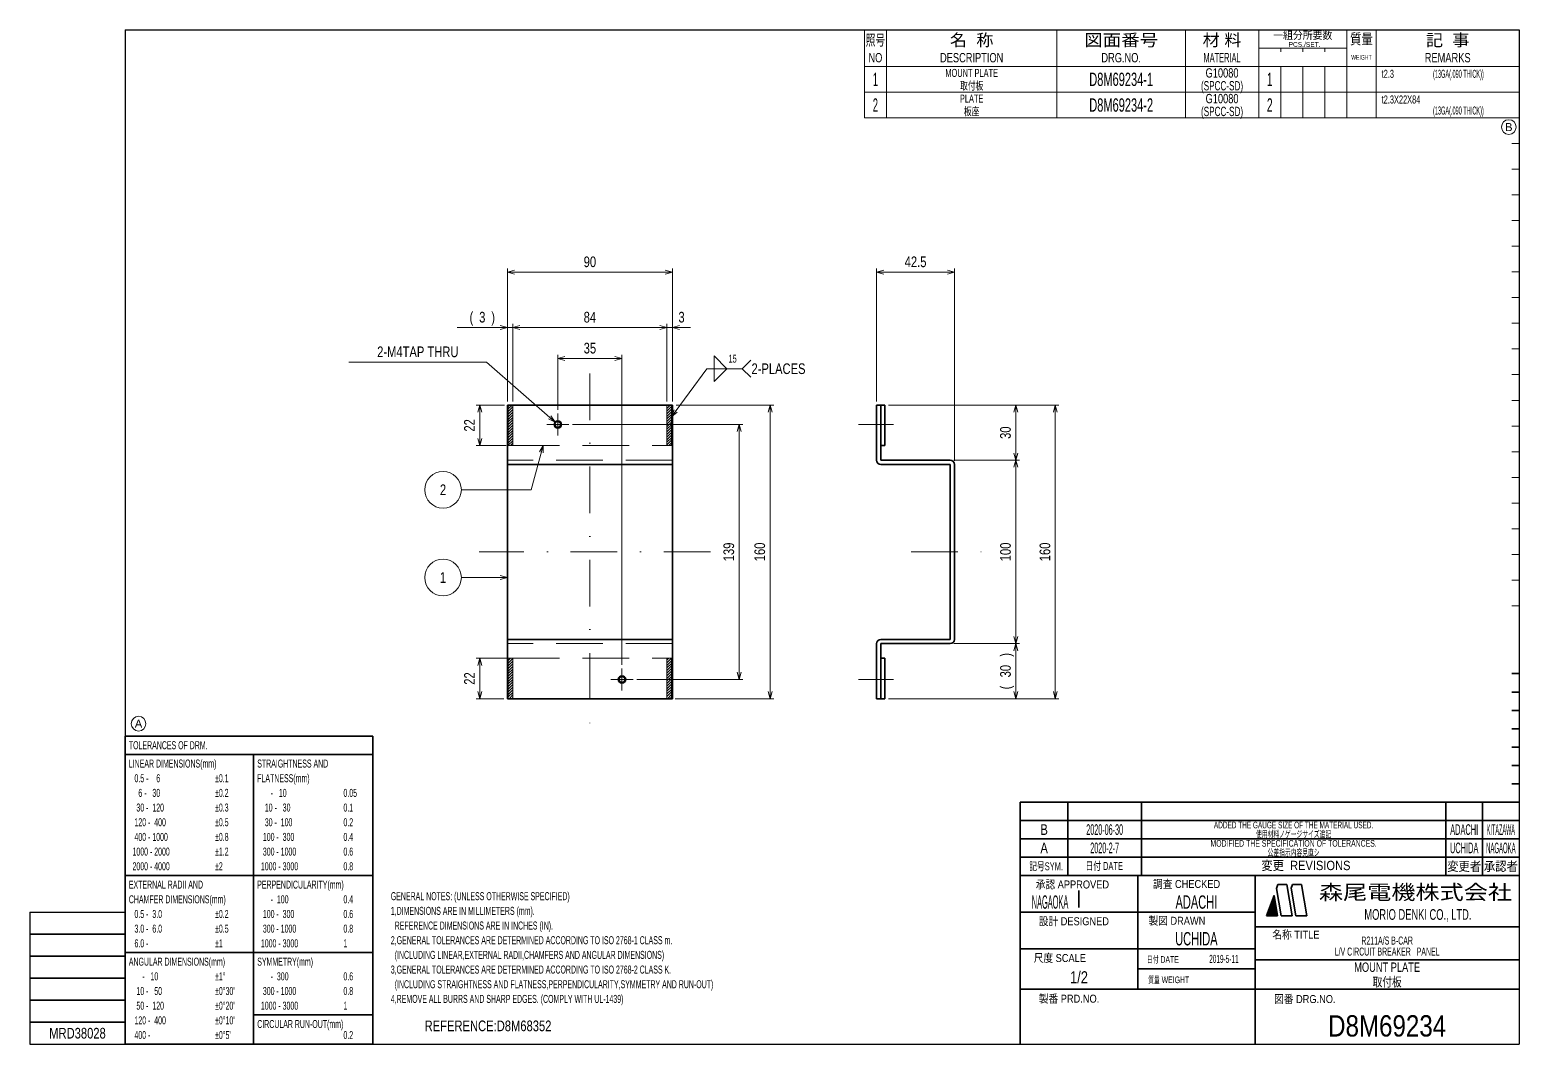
# Model space of a CAD drawing. Header units: millimetres. Extents: x 7 to 913, y 10 to 287.
# Drawn here: x 7 to 413, y 10.2 to 286.8 of the extents above; entities that cross this region are included whole.
import ezdxf
from ezdxf.enums import TextEntityAlignment as Align

# ---------------------------------------------------------------- set-up
doc = ezdxf.new("R2010")
doc.units = ezdxf.units.MM
for name, pattern in [('DASHDOT', [25.3, 12.7, -6.3, 0, -6.3]), ('DASHED', [19, 12.7, -6.3]), ('DIVIDE', [31.6, 12.7, -6.3, 0, -6.3, 0, -6.3])]:
    doc.linetypes.add(name, pattern=pattern)
for name, color, linetype in [('GR1_06', 7, 'Continuous'), ('GR1_15', 7, 'Continuous'), ('GR1_16', 7, 'Continuous'), ('図面枠D8M', 7, 'Continuous'), ('表題、部品表_01', 7, 'Continuous'), ('表題、部品表_02', 7, 'Continuous'), ('表題、部品表_03', 7, 'Continuous'), ('表題、部品表_Layer1', 7, 'Continuous')]:
    doc.layers.add(name, color=color, linetype=linetype)
doc.styles.add('HG丸ｺﾞｼｯｸM-PRO', font='')
doc.styles.get('HG丸ｺﾞｼｯｸM-PRO').set_extended_font_data('HG丸ｺﾞｼｯｸM-PRO')
pattern_1 = [(45, (0, 0), (-0.3535534, 0.3535534), [])]

# ---------------------------------------------------------------- blocks, each defined once
blk = doc.blocks.new('BLKF024')
at = {"layer": '図面枠D8M', "color": 4, "linetype": 'Continuous', "lineweight": 13}
for p, q in [((344.778471, 46.998727), (346.524087, 48.744343)), ((344.8594, 47.221078), (346.502888, 48.864566)), ((344.940329, 47.443428), (346.48169, 48.984789)), ((345.021258, 47.665778), (346.460491, 49.105012)), ((345.102186, 47.888128), (346.439293, 49.225235)), ((345.183115, 48.110479), (346.418094, 49.345457)), ((345.264044, 48.332829), (346.396896, 49.46568)), ((345.344973, 48.555179), (346.375697, 49.585903)), ((345.425902, 48.777529), (346.354499, 49.706126)), ((345.506831, 48.999879), (346.3333, 49.826349)), ((345.58776, 49.22223), (346.312102, 49.946572)), ((345.668689, 49.44458), (346.290903, 50.066794)), ((345.749617, 49.66693), (346.269705, 50.187017)), ((345.830546, 49.88928), (346.248506, 50.30724)), ((345.911475, 50.111631), (346.227307, 50.427463)), ((345.992404, 50.333981), (346.206109, 50.547686)), ((346.073333, 50.556331), (346.18491, 50.667909)), ((346.154262, 50.778681), (346.163712, 50.788131)), ((344.157871, 45.246757), (346.693675, 47.782561)), ((344.211969, 45.442276), (346.672477, 47.902784)), ((344.292898, 45.664626), (346.651278, 48.023006)), ((344.299292, 45.246757), (346.714874, 47.662338)), ((344.373827, 45.886976), (346.63008, 48.143229)), ((344.440714, 45.246757), (346.736072, 47.542115)), ((344.454756, 46.109327), (346.608881, 48.263452)), ((344.535684, 46.331677), (346.587682, 48.383675)), ((344.582135, 45.246757), (346.757271, 47.421892)), ((344.616613, 46.554027), (346.566484, 48.503898)), ((344.697542, 46.776377), (346.545285, 48.624121)), ((344.723556, 45.246757), (346.778469, 47.301669)), ((344.864978, 45.246757), (346.799668, 47.181447)), ((345.006399, 45.246757), (346.820866, 47.061224)), ((345.147821, 45.246757), (346.842065, 46.941001)), ((345.289242, 45.246757), (346.863263, 46.820778)), ((345.430663, 45.246757), (346.884462, 46.700555)), ((345.572085, 45.246757), (346.90566, 46.580332)), ((345.713506, 45.246757), (346.926859, 46.46011)), ((345.854927, 45.246757), (346.948057, 46.339887)), ((345.996349, 45.246757), (346.969256, 46.219664)), ((346.13777, 45.246757), (346.990455, 46.099441)), ((346.279191, 45.246757), (347.011653, 45.979218)), ((346.420613, 45.246757), (347.032852, 45.858995)), ((346.562034, 45.246757), (347.05405, 45.738773)), ((346.703455, 45.246757), (347.075249, 45.61855)), ((346.844877, 45.246757), (347.096447, 45.498327)), ((346.986298, 45.246757), (347.117646, 45.378104)), ((347.12772, 45.246757), (347.138844, 45.257881))]:
    blk.add_line(p, q, dxfattribs=at)
blk = doc.blocks.new('BLKF023')
at = {"layer": '図面枠D8M', "color": 2, "linetype": 'Continuous', "lineweight": 25}
for p, q in [((33, 286.75), (413, 286.75)), ((33, 286.75), (33, 10.25)), ((413, 286.75), (413, 10.25)), ((7, 46.25), (7, 10.25)), ((7, 46.25), (33, 46.25)), ((7, 10.25), (413, 10.25))]:
    blk.add_line(p, q, dxfattribs=at)
at = {"layer": '図面枠D8M', "color": 4, "linetype": 'Continuous', "lineweight": 13}
for p, q in [((413, 269.75), (411, 269.75)), ((413, 262.75), (411, 262.75)), ((413, 255.75), (411, 255.75)), ((413, 248.75), (411, 248.75)), ((413, 241.75), (411, 241.75)), ((413, 234.75), (411, 234.75)), ((413, 227.75), (411, 227.75)), ((413, 220.75), (411, 220.75)), ((413, 213.75), (411, 213.75)), ((413, 206.75), (411, 206.75)), ((413, 199.75), (411, 199.75)), ((413, 192.75), (411, 192.75)), ((413, 185.75), (411, 185.75)), ((413, 178.75), (411, 178.75)), ((413, 171.75), (411, 171.75)), ((413, 164.75), (411, 164.75)), ((413, 157.75), (411, 157.75)), ((413, 150.75), (411, 150.75)), ((413, 143.75), (411, 143.75)), ((413, 136.75), (411, 136.75)), ((411, 129.75), (413, 129.75))]:
    blk.add_line(p, q, dxfattribs=at)
at = {"layer": '図面枠D8M', "color": 3, "linetype": 'Continuous', "lineweight": 35}
for p, q in [((413, 111.25), (411, 111.25)), ((413, 106.25), (411, 106.25)), ((413, 101.25), (411, 101.25)), ((413, 96.25), (411, 96.25)), ((413, 91.25), (411, 91.25)), ((413, 86.25), (411, 86.25)), ((413, 81.25), (411, 81.25)), ((277, 76.25), (413, 76.25)), ((277, 76.25), (277, 10.25)), ((290, 76.25), (290, 56.25)), ((310, 76.25), (310, 56.25)), ((393, 76.25), (393, 56.25)), ((403, 76.25), (403, 56.25)), ((277, 71.25), (413, 71.25)), ((277, 66.25), (413, 66.25)), ((277, 61.25), (413, 61.25)), ((277, 56.25), (413, 56.25)), ((309, 56.25), (309, 25.25)), ((341, 56.25), (341, 10.25)), ((346.84, 52.65), (347.23, 53.75)), ((347.23, 53.75), (349.64, 53.75)), ((351.14, 45.25), (349.64, 53.75)), ((351.18, 53.75), (350.82, 52.76)), ((351.18, 53.75), (353.64, 53.75)), ((355.14, 45.25), (353.64, 53.75)), ((293, 52.17), (293, 47.48)), ((344.14, 45.25), (346.16, 50.8)), ((347.14, 45.25), (346.16, 50.8)), ((348.14, 45.25), (346.84, 52.65)), ((352.14, 45.25), (350.82, 52.76)), ((277, 46.25), (341, 46.25)), ((344.14, 45.25), (347.14, 45.25)), ((348.14, 45.25), (351.14, 45.25)), ((352.14, 45.25), (355.14, 45.25)), ((341, 42.25), (413, 42.25)), ((7, 40.25), (33, 40.25)), ((7, 34.25), (33, 34.25)), ((277, 36.25), (341, 36.25)), ((341, 33.25), (413, 33.25)), ((309, 30.75), (341, 30.75)), ((7, 28.25), (33, 28.25)), ((277, 25.25), (413, 25.25)), ((7, 22.25), (33, 22.25)), ((33, 16.25), (7, 16.25))]:
    blk.add_line(p, q, dxfattribs=at)
at = {"layer": '図面枠D8M', "color": 4, "linetype": 'Continuous', "lineweight": 13}
blk.add_blockref('BLKF024', (0, 0), dxfattribs=at)
at = {"layer": '図面枠D8M', "color": 4, "linetype": 'Continuous', "lineweight": 13, "style": 'HG丸ｺﾞｼｯｸM-PRO'}
for s, height, width, p in [('記号SYM.', 2.182, 0.69227, (284.03, 58.74)), ('日付 DATE', 2.182, 0.692507, (299.87, 58.83)), ('変更  REVISIONS', 2.5455, 0.887352, (354.85, 58.97)), ('変更者', 2.545, 0.887717, (398, 58.75)), ('承認者', 2.545, 0.887717, (408, 58.75)), ('承認 APPROVED', 2.1818, 0.863151, (291.21, 53.79)), ('調査 CHECKED', 2.182, 0.863174, (322.34, 53.92)), ('設計 DESIGNED', 2.1818, 0.862613, (291.61, 43.76)), ('製図 DRAWN', 2.182, 0.863099, (319.7, 43.9)), ('名称 TITLE', 2.182, 0.862489, (352.13, 40.11)), ('尺度 SCALE', 2.182, 0.862581, (287.78, 33.74)), ('日付 DATE', 1.818, 0.618255, (315.88, 33.34)), ('質量 WEIGHT', 1.818, 0.618812, (317.46, 27.8)), ('製番 PRD.NO.', 2.182, 0.863299, (290.29, 22.66)), ('図番 DRG.NO.', 2.182, 0.863083, (354.56, 22.56))]:
    blk.add_text(s, height=height, dxfattribs=dict(at, width=width)).set_placement(p, align=Align.MIDDLE_CENTER)
at = {"layer": '図面枠D8M', "color": 2, "linetype": 'Continuous', "lineweight": 25, "style": 'HG丸ｺﾞｼｯｸM-PRO', "width": 1.206081}
blk.add_text('森尾電機株式会社', height=4, dxfattribs=at).set_placement((384.72, 51.68), align=Align.MIDDLE_CENTER)
at = {"layer": '図面枠D8M', "color": 3, "linetype": 'Continuous', "lineweight": 35, "style": 'HG丸ｺﾞｼｯｸM-PRO', "width": 0.652197}
blk.add_text('MORIO DENKI CO., LTD.', height=2.9091, dxfattribs=at).set_placement((385.38, 45.61), align=Align.MIDDLE_CENTER)
blk = doc.blocks.new('BLKF025')
at = {"layer": '図面枠D8M', "color": 3, "linetype": 'Continuous', "lineweight": 35, "style": 'HG丸ｺﾞｼｯｸM-PRO'}
for s, height, width, p in [('B', 2.91, 0.78204, (283.5, 68.75)), ('2020-06-30', 2.909, 0.488281, (300, 68.75)), ('ADDED THE GAUGE SIZE OF THE MATERIAL USED.', 1.8182, 0.578029, (351.5, 70)), ('ADACHI', 2.909, 0.415454, (398, 68.75)), ('KITAZAWA', 2.909, 0.308644, (408, 68.75)), ('A', 2.91, 0.782973, (283.5, 63.75)), ('2020-2-7', 2.909, 0.488281, (300, 63.75)), ('MODIFIED THE SPECIFICATION OF TOLERANCES.', 1.8182, 0.618603, (351.5, 65)), ('UCHIDA', 2.909, 0.415827, (398, 63.75)), ('NAGAOKA', 2.909, 0.334453, (408, 63.75)), ('NAGAOKA', 3.636, 0.414524, (285.11, 49)), ('ADACHI', 3.636, 0.619335, (325, 49)), ('UCHIDA', 3.636, 0.61989, (325, 39)), ('L/V CIRCUIT BREAKER\u3000PANEL', 2.1818, 0.522183, (377, 35.5)), ('R211A/S B-CAR', 2.1818, 0.521847, (377, 38.5)), ('2019-5-11', 2.182, 0.482367, (332.5, 33.5)), ('MOUNT PLATE', 2.5455, 0.741539, (377, 31.25)), ('1/2', 3.273, 0.80628, (293, 28.5)), ('D8M69234', 5.818, 0.845432, (377, 15.25))]:
    blk.add_text(s, height=height, dxfattribs=dict(at, width=width)).set_placement(p, align=Align.MIDDLE_CENTER)
blk = doc.blocks.new('BLKF026')
at = {"layer": '表題、部品表_02', "color": 4, "linetype": 'Continuous', "lineweight": 13}
for p, q in [((234.5, 276.75), (234.5, 269.75)), ((234.5, 276.75), (413, 276.75)), ((240.5, 276.75), (240.5, 269.75)), ((287, 276.75), (287, 269.75)), ((322, 276.75), (322, 269.75)), ((342, 276.75), (342, 269.75)), ((348, 276.75), (348, 269.75)), ((354, 276.75), (354, 269.75)), ((360, 269.75), (360, 276.75)), ((366, 276.75), (366, 269.75)), ((374, 276.75), (374, 269.75)), ((413, 276.75), (413, 269.75)), ((234.5, 269.75), (413, 269.75))]:
    blk.add_line(p, q, dxfattribs=at)
blk = doc.blocks.new('BLKF028')
at = {"layer": '表題、部品表_02', "color": 4, "linetype": 'Continuous', "lineweight": 13}
for p, q in [((234.5, 269.75), (234.5, 262.75)), ((234.5, 269.75), (413, 269.75)), ((240.5, 269.75), (240.5, 262.75)), ((287, 269.75), (287, 262.75)), ((322, 269.75), (322, 262.75)), ((342, 269.75), (342, 262.75)), ((348, 269.75), (348, 262.75)), ((354, 269.75), (354, 262.75)), ((360, 262.75), (360, 269.75)), ((366, 269.75), (366, 262.75)), ((374, 269.75), (374, 262.75)), ((413, 269.75), (413, 262.75)), ((234.5, 262.75), (413, 262.75))]:
    blk.add_line(p, q, dxfattribs=at)
blk = doc.blocks.new('BLKF030')
at = {"layer": 'GR1_06', "color": 3, "linetype": 'Continuous', "lineweight": 35}
for radius in [1, 0.8]:
    blk.add_circle((150.93, 179.18), radius, dxfattribs=at)
blk = doc.blocks.new('BLKF031')
at = {"layer": 'GR1_06', "color": 3, "linetype": 'Continuous', "lineweight": 35}
for radius in [1, 0.8]:
    blk.add_circle((168.43, 109.68), radius, dxfattribs=at)
blk = doc.blocks.new('BLKF032')
at = {"layer": 'GR1_06', "color": 3, "linetype": 'Continuous', "lineweight": 35}
for p, q in [((237.82, 184.43), (237.82, 169.43)), ((237.82, 184.43), (238.97, 184.43)), ((238.97, 169.43), (238.97, 184.43)), ((257.92, 169.43), (238.97, 169.43)), ((257.92, 168.28), (238.97, 168.28)), ((257.92, 120.58), (257.92, 168.28)), ((259.07, 120.58), (259.07, 168.28)), ((237.82, 119.43), (237.82, 104.43)), ((257.92, 120.58), (238.97, 120.58)), ((238.97, 104.43), (238.97, 119.43)), ((257.92, 119.43), (238.97, 119.43)), ((237.82, 104.43), (238.97, 104.43))]:
    blk.add_line(p, q, dxfattribs=at)
for centre, start, end in [((238.97, 169.43), 180, 270), ((257.92, 168.28), 0, 90), ((238.97, 119.43), 90, 180), ((257.92, 120.58), 270, 0)]:
    blk.add_arc(centre, 1.15, start, end, dxfattribs=at)
blk = doc.blocks.new('BLKF033')
at = {"layer": 'GR1_06', "color": 3, "linetype": 'Continuous', "lineweight": 35}
for p, q in [((137.18, 184.43), (182.18, 184.43)), ((137.18, 104.43), (137.18, 184.43)), ((182.18, 104.43), (182.18, 184.43)), ((182.18, 168.28), (137.18, 168.28)), ((182.18, 120.58), (137.18, 120.58)), ((137.18, 104.43), (182.18, 104.43))]:
    blk.add_line(p, q, dxfattribs=at)
at = {"layer": 'GR1_06', "color": 4, "linetype": 'DASHED', "lineweight": 13}
for p, q in [((182.18, 169.43), (137.18, 169.43)), ((182.18, 119.43), (137.18, 119.43))]:
    blk.add_line(p, q, dxfattribs=at)
blk = doc.blocks.new('BLKF034')
at = {"layer": 'GR1_06', "color": 4, "linetype": 'DASHED', "lineweight": 13}
for p, q in [((138.68, 184.43), (138.68, 173.43)), ((138.68, 184.43), (180.68, 184.43)), ((180.68, 173.43), (180.68, 184.43)), ((138.68, 173.43), (180.68, 173.43))]:
    blk.add_line(p, q, dxfattribs=at)
blk = doc.blocks.new('BLKF035')
at = {"layer": 'GR1_06', "color": 4, "linetype": 'DASHED', "lineweight": 13}
for p, q in [((138.68, 115.43), (138.68, 104.43)), ((138.68, 115.43), (180.68, 115.43)), ((180.68, 104.43), (180.68, 115.43)), ((138.68, 104.43), (180.68, 104.43))]:
    blk.add_line(p, q, dxfattribs=at)
blk = doc.blocks.new('BLKF036')
at = {"layer": 'GR1_06', "color": 3, "linetype": 'Continuous', "lineweight": 35}
for p, q in [((238.97, 104.43), (238.97, 115.43)), ((240.12, 115.43), (238.97, 115.43)), ((240.12, 115.43), (240.12, 104.43)), ((240.12, 104.43), (238.97, 104.43))]:
    blk.add_line(p, q, dxfattribs=at)
blk = doc.blocks.new('BLKF037')
at = {"layer": 'GR1_06', "color": 3, "linetype": 'Continuous', "lineweight": 35}
for p, q in [((238.97, 173.43), (238.97, 184.43)), ((240.12, 184.43), (238.97, 184.43)), ((240.12, 184.43), (240.12, 173.43)), ((240.12, 173.43), (238.97, 173.43))]:
    blk.add_line(p, q, dxfattribs=at)
blk = doc.blocks.new('BLKF039')
at = {"layer": '表題、部品表_01', "color": 4, "linetype": 'Continuous', "lineweight": 13}
for p, q in [((234.5, 286.75), (234.5, 276.75)), ((234.5, 286.75), (413, 286.75)), ((240.5, 286.75), (240.5, 276.75)), ((287, 286.75), (287, 276.75)), ((322, 286.75), (322, 276.75)), ((342, 286.75), (342, 276.75)), ((366, 286.75), (366, 276.75)), ((374, 286.75), (374, 276.75)), ((413, 286.75), (413, 276.75)), ((342, 281.75), (366, 281.75)), ((348, 280.75), (348, 281.75)), ((354, 281.75), (354, 280.75)), ((360, 281.75), (360, 280.75)), ((234.5, 276.75), (413, 276.75))]:
    blk.add_line(p, q, dxfattribs=at)
at = {"layer": '表題、部品表_01', "color": 3, "linetype": 'Continuous', "lineweight": 35, "style": 'HG丸ｺﾞｼｯｸM-PRO'}
for s, height, width, p in [('照号', 2.909, 0.651535, (237.5, 283.95)), ('名  称', 3.273, 1.042426, (263.75, 283.95)), ('図面番号', 3.273, 1.127518, (304.5, 283.95)), ('材 料', 3.273, 1.042439, (332, 283.95)), ('一組分所要数', 2.036, 0.966638, (354, 285.25)), ('質量', 2.909, 0.781842, (370, 284.25)), ('記  事', 3.273, 1.042426, (393.5, 283.95)), ('NO', 2.545, 0.740841, (237.5, 279.15)), ('DESCRIPTION', 2.5455, 0.741365, (263.75, 279.15)), ('DRG.NO.', 2.545, 0.741189, (304.5, 279.15)), ('MATERIAL', 2.545, 0.594756, (332, 279.15)), ('PCS./SET.', 1.309, 0.862935, (354.5, 282.75)), ('REMARKS', 2.545, 0.742803, (393.5, 279.15)), ('WEIGHT', 1.309, 0.635507, (370, 279.25))]:
    blk.add_text(s, height=height, dxfattribs=dict(at, width=width)).set_placement(p, align=Align.MIDDLE_CENTER)
blk = doc.blocks.new('BLKF038')
at = {"layer": '表題、部品表_01', "color": 3, "linetype": 'Continuous', "lineweight": 13}
blk.add_blockref('BLKF039', (0, 0), dxfattribs=at)
blk = doc.blocks.new('FXTIP_ARROW_S')
at = {"color": 0, "linetype": 'Continuous', "lineweight": -2}
for q in [(-1, 0), (-0.97, 0.26), (-0.97, -0.26)]:
    blk.add_line((0, 0), q, dxfattribs=at)
blk = doc.blocks.new('FXTIP_ARROW_E')
at = {"color": 0, "linetype": 'Continuous', "lineweight": -2}
for q in [(-1, 0), (-0.97, 0.26), (-0.97, -0.26)]:
    blk.add_line((0, 0), q, dxfattribs=at)
blk = doc.blocks.new('BLKF040')
at = {"layer": 'GR1_16', "color": 4, "linetype": 'DIVIDE', "lineweight": 13}
for p, q in [((181.93, 115.43), (180.68, 115.43)), ((180.68, 115.43), (180.68, 104.43)), ((181.93, 104.43), (181.93, 115.43)), ((181.93, 104.43), (180.68, 104.43))]:
    blk.add_line(p, q, dxfattribs=at)
blk = doc.blocks.new('BLKF041')
at = {"layer": 'GR1_16', "color": 4, "linetype": 'DIVIDE', "lineweight": 13}
for p, q in [((137.43, 104.43), (137.43, 115.43)), ((137.43, 115.43), (138.68, 115.43)), ((138.68, 115.43), (138.68, 104.43)), ((137.43, 104.43), (138.68, 104.43))]:
    blk.add_line(p, q, dxfattribs=at)
blk = doc.blocks.new('BLKF042')
at = {"layer": 'GR1_16', "color": 4, "linetype": 'Continuous', "lineweight": 13}
for p, q in [((197.04, 194.37), (193.54, 197.87)), ((193.54, 190.87), (193.54, 197.87)), ((197.04, 194.37), (193.54, 190.87))]:
    blk.add_line(p, q, dxfattribs=at)
blk = doc.blocks.new('BLKF043')
at = {"layer": 'GR1_16', "color": 4, "linetype": 'DIVIDE', "lineweight": 13}
for p, q in [((181.93, 184.43), (180.68, 184.43)), ((180.68, 184.43), (180.68, 173.43)), ((181.93, 173.43), (181.93, 184.43)), ((181.93, 173.43), (180.68, 173.43))]:
    blk.add_line(p, q, dxfattribs=at)
blk = doc.blocks.new('BLKF044')
at = {"layer": 'GR1_16', "color": 4, "linetype": 'DIVIDE', "lineweight": 13}
for p, q in [((137.43, 173.43), (137.43, 184.43)), ((137.43, 184.43), (138.68, 184.43)), ((138.68, 184.43), (138.68, 173.43)), ((137.43, 173.43), (138.68, 173.43))]:
    blk.add_line(p, q, dxfattribs=at)
blk = doc.blocks.new('BLKF045')
at = {"layer": '図面枠D8M', "color": 3, "linetype": 'Continuous', "lineweight": 35}
for p, q in [((33, 94.25), (100.5, 94.25)), ((33, 94.25), (33, 10.25)), ((100.5, 10.25), (100.5, 94.25)), ((33, 89.25), (100.5, 89.25)), ((68, 10.25), (68, 89.25)), ((33, 56.25), (68, 56.25)), ((68, 56.25), (100.5, 56.25)), ((33, 35.25), (68, 35.25)), ((68, 35.25), (100.5, 35.25)), ((68, 18.25), (100.5, 18.25)), ((33, 10.25), (100.5, 10.25))]:
    blk.add_line(p, q, dxfattribs=at)
at = {"layer": '図面枠D8M', "color": 4, "linetype": 'Continuous', "lineweight": 13, "style": 'HG丸ｺﾞｼｯｸM-PRO'}
for s, height, width, p in [('TOLERANCES OF DRM.', 2.1818, 0.522208, (34, 91.75)), ('LINEAR DIMENSIONS(mm)', 2.1818, 0.521664, (34, 86.75)), ('STRAIGHTNESS AND', 2.1818, 0.521949, (69, 86.75)), (' 0.5 -    6', 2.1818, 0.524049, (35, 82.75)), ('±0.1', 2.182, 0.52198, (57.5, 82.75)), ('FLATNESS(mm)', 2.1818, 0.521994, (69, 82.75)), ('   6 -   30', 2.1818, 0.52397, (35, 78.75)), ('±0.2', 2.182, 0.52198, (57.5, 78.75)), ('     -   10', 2.1818, 0.524651, (70, 78.75)), ('0.05', 2.182, 0.52205, (92.5, 78.75)), ('  30 -  120', 2.1818, 0.522893, (35, 74.75)), ('±0.3', 2.182, 0.52198, (57.5, 74.75)), ('  10 -   30', 2.1818, 0.523391, (70, 74.75)), ('0.1', 2.182, 0.522424, (92.5, 74.75)), (' 120 -  400', 2.1818, 0.52246, (35, 70.75)), ('±0.5', 2.182, 0.52198, (57.5, 70.75)), ('  30 -  100', 2.1818, 0.522893, (70, 70.75)), ('0.2', 2.182, 0.522424, (92.5, 70.75)), (' 400 - 1000', 2.1818, 0.52208, (35, 66.75)), ('±0.8', 2.182, 0.52198, (57.5, 66.75)), (' 100 -  300', 2.1818, 0.52246, (70, 66.75)), ('0.4', 2.182, 0.522424, (92.5, 66.75)), ('1000 - 2000', 2.1818, 0.521744, (35, 62.75)), ('±1.2', 2.182, 0.52198, (57.5, 62.75)), (' 300 - 1000', 2.1818, 0.52208, (70, 62.75)), ('0.6', 2.182, 0.522424, (92.5, 62.75)), ('2000 - 4000', 2.1818, 0.521744, (35, 58.75)), ('±2', 2.182, 0.521216, (57.5, 58.75)), ('1000 - 3000', 2.1818, 0.521744, (70, 58.75)), ('0.8', 2.182, 0.522424, (92.5, 58.75)), ('EXTERNAL RADII AND', 2.1818, 0.522426, (34, 53.75)), ('PERPENDICULARITY(mm)', 2.1818, 0.521822, (69, 53.75)), ('CHAMFER DIMENSIONS(mm)', 2.1818, 0.521615, (34, 49.75)), ('     -  100', 2.1818, 0.52397, (70, 49.75)), ('0.4', 2.182, 0.522424, (92.5, 49.75)), (' 0.5 -  3.0', 2.1818, 0.523514, (35, 45.75)), ('±0.2', 2.182, 0.52198, (57.5, 45.75)), (' 100 -  300', 2.1818, 0.52246, (70, 45.75)), ('0.6', 2.182, 0.522424, (92.5, 45.75)), (' 3.0 -  6.0', 2.1818, 0.523514, (35, 41.75)), ('±0.5', 2.182, 0.52198, (57.5, 41.75)), (' 300 - 1000', 2.1818, 0.52208, (70, 41.75)), ('0.8', 2.182, 0.522424, (92.5, 41.75)), (' 6.0 -', 2.182, 0.523279, (35, 37.75)), ('±1', 2.182, 0.521216, (57.5, 37.75)), ('1000 - 3000', 2.1818, 0.521744, (70, 37.75)), ('1', 2.18, 0.521199, (92.5, 37.75)), ('ANGULAR DIMENSIONS(mm)', 2.1818, 0.521887, (34, 32.75)), ('SYMMETRY(mm)', 2.1818, 0.521222, (69, 32.75)), ('     -   10', 2.1818, 0.524651, (35, 28.75)), ('±1°', 2.182, 0.52122, (57.5, 28.75)), ('     -  300', 2.1818, 0.52397, (70, 28.75)), ('0.6', 2.182, 0.522424, (92.5, 28.75)), ('  10 -   50', 2.1818, 0.523391, (35, 24.75)), ("±0°30'", 2.182, 0.521679, (57.5, 24.75)), (' 300 - 1000', 2.1818, 0.52208, (70, 24.75)), ('0.8', 2.182, 0.522424, (92.5, 24.75)), ('  50 -  120', 2.1818, 0.522893, (35, 20.75)), ("±0°20'", 2.182, 0.521679, (57.5, 20.75)), ('1000 - 3000', 2.1818, 0.521744, (70, 20.75)), ('1', 2.18, 0.521199, (92.5, 20.75)), (' 120 -  400', 2.1818, 0.52246, (35, 16.75)), ("±0°10'", 2.182, 0.521679, (57.5, 16.75)), ('CIRCULAR RUN-OUT(mm)', 2.1818, 0.521639, (69, 15.75)), (' 400 -', 2.182, 0.52234, (35, 12.75)), ("±0°5'", 2.182, 0.521776, (57.5, 12.75)), ('0.2', 2.182, 0.522424, (92.5, 12.75))]:
    blk.add_text(s, height=height, dxfattribs=dict(at, width=width)).set_placement(p, align=Align.MIDDLE_LEFT)
blk = doc.blocks.new('BLKF046')
at = {"layer": '表題、部品表_Layer1', "color": 4, "linetype": 'Continuous', "lineweight": 13}
blk.add_circle((36.64, 97.62), 2, dxfattribs=at)
at = {"layer": '表題、部品表_Layer1', "color": 4, "linetype": 'Continuous', "lineweight": 13, "style": 'HG丸ｺﾞｼｯｸM-PRO', "width": 1.042301}
blk.add_text('A', height=2.18, dxfattribs=at).set_placement((36.64, 97.62), align=Align.MIDDLE_CENTER)
blk = doc.blocks.new('BLKF079')
at = {"layer": '表題、部品表_Layer1', "color": 4, "linetype": 'Continuous', "lineweight": 13}
blk.add_circle((410.17, 260.23), 2, dxfattribs=at)
at = {"layer": '表題、部品表_Layer1', "color": 4, "linetype": 'Continuous', "lineweight": 13, "style": 'HG丸ｺﾞｼｯｸM-PRO', "width": 1.04272}
blk.add_text('B', height=2.18, dxfattribs=at).set_placement((410.17, 260.23), align=Align.MIDDLE_CENTER)

msp = doc.modelspace()

# ---------------------------------------------------------------- hatches: boundary and pattern name
at = {"layer": 'GR1_16', "linetype": 'DIVIDE', "lineweight": 13}
h = msp.add_hatch(dxfattribs=at)
h.set_pattern_fill('_USER', color=4, scale=0.5, angle=45, style=0, pattern_type=0)
h.set_pattern_definition(pattern_1)
h.paths.add_polyline_path([(138.68, 184.43), (137.43, 184.43), (137.43, 173.43), (138.68, 173.43)], flags=0)
h = msp.add_hatch(dxfattribs=at)
h.set_pattern_fill('_USER', color=4, scale=0.5, angle=45, style=0, pattern_type=0)
h.set_pattern_definition(pattern_1)
h.paths.add_polyline_path([(180.68, 184.43), (181.93, 184.43), (181.93, 173.43), (180.68, 173.43)], flags=0)
h = msp.add_hatch(dxfattribs=at)
h.set_pattern_fill('_USER', color=4, scale=0.5, angle=45, style=0, pattern_type=0)
h.set_pattern_definition(pattern_1)
h.paths.add_polyline_path([(138.68, 115.43), (137.43, 115.43), (137.43, 104.43), (138.68, 104.43)], flags=0)
h = msp.add_hatch(dxfattribs=at)
h.set_pattern_fill('_USER', color=4, scale=0.5, angle=45, style=0, pattern_type=0)
h.set_pattern_definition(pattern_1)
h.paths.add_polyline_path([(180.68, 115.43), (181.93, 115.43), (181.93, 104.43), (180.68, 104.43)], flags=0)

# ---------------------------------------------------------------- linework, layer by layer
at = {"layer": 'GR1_06', "color": 4, "linetype": 'DASHDOT', "lineweight": 13}
for p, q in [((159.68, 193.08), (159.68, 96.79)), ((153.93, 179.18), (147.93, 179.18)), ((150.93, 176.18), (150.93, 182.18)), ((232.94, 179.18), (242.47, 179.18)), ((192.51, 144.43), (129.53, 144.43)), ((247.27, 144.43), (266.76, 144.43)), ((171.43, 109.68), (165.43, 109.68)), ((168.43, 106.68), (168.43, 112.68)), ((232.94, 109.68), (242.47, 109.68))]:
    msp.add_line(p, q, dxfattribs=at)
at = {"layer": 'GR1_15', "color": 4, "linetype": 'Continuous', "lineweight": 13}
for p, q in [((146.91, 173.43), (143.68, 161.37)), ((143.68, 161.37), (124.64, 161.37)), ((137.18, 137.45), (124.64, 137.45))]:
    msp.add_line(p, q, dxfattribs=at)
for centre in [(119.64, 161.37), (119.64, 137.45)]:
    msp.add_circle(centre, 5, dxfattribs=at)
at = {"layer": 'GR1_16', "color": 4, "linetype": 'Continuous', "lineweight": 13}
for p, q in [((137.18, 185.43), (137.18, 221.68)), ((137.18, 220.68), (182.18, 220.68)), ((182.18, 185.43), (182.18, 221.68)), ((237.82, 185.43), (237.82, 221.68)), ((237.82, 220.68), (259.07, 220.68)), ((259.07, 169.28), (259.07, 221.68)), ((123.5, 205.59), (137.18, 205.59)), ((137.18, 185.43), (137.18, 206.59)), ((137.18, 205.59), (138.68, 205.59)), ((138.68, 185.43), (138.68, 206.59)), ((138.68, 205.59), (180.68, 205.59)), ((180.68, 185.43), (180.68, 206.59)), ((180.68, 205.59), (182.18, 205.59)), ((182.18, 185.43), (182.18, 206.59)), ((182.18, 205.59), (187.14, 205.59)), ((131.53, 196.15), (94.01, 196.15)), ((150.18, 179.84), (131.53, 196.15)), ((150.93, 183.18), (150.93, 198.15)), ((150.93, 197.15), (168.43, 197.15)), ((168.43, 113.68), (168.43, 198.15)), ((203.52, 196.66), (201.23, 194.37)), ((181.93, 181.29), (191.56, 194.37)), ((191.56, 194.37), (201.23, 194.37)), ((203.52, 192.08), (201.23, 194.37)), ((136.43, 184.43), (128.68, 184.43)), ((129.68, 173.43), (129.68, 184.43)), ((183.18, 184.43), (209.8, 184.43)), ((208.8, 104.43), (208.8, 184.43)), ((241.12, 184.43), (287.54, 184.43)), ((241.12, 184.43), (276.78, 184.43)), ((275.78, 169.43), (275.78, 184.43)), ((286.54, 104.43), (286.54, 184.43)), ((154.93, 179.18), (201.36, 179.18)), ((200.36, 109.68), (200.36, 179.18)), ((136.9, 173.43), (128.68, 173.43)), ((258.92, 169.43), (276.78, 169.43)), ((275.78, 119.43), (275.78, 169.43)), ((258.92, 119.43), (276.78, 119.43)), ((275.78, 104.43), (275.78, 119.43)), ((137.68, 115.43), (128.68, 115.43)), ((129.68, 104.43), (129.68, 115.43)), ((172.43, 109.68), (201.36, 109.68)), ((136.18, 104.43), (128.68, 104.43)), ((182.93, 104.43), (209.8, 104.43)), ((241.12, 104.43), (287.54, 104.43)), ((241.12, 104.43), (276.78, 104.43))]:
    msp.add_line(p, q, dxfattribs=at)

# ---------------------------------------------------------------- block references
at = {"layer": 'GR1_06', "color": 3, "linetype": 'Continuous', "lineweight": 35}
for name in ['BLKF033', 'BLKF032', 'BLKF037', 'BLKF030', 'BLKF036', 'BLKF031']:
    msp.add_blockref(name, (0, 0), dxfattribs=at)
at = {"layer": 'GR1_06', "color": 4, "linetype": 'DASHED', "lineweight": 13}
for name in ['BLKF034', 'BLKF035']:
    msp.add_blockref(name, (0, 0), dxfattribs=at)
at = {"layer": 'GR1_15', "color": 4, "linetype": 'Continuous', "lineweight": 13, "xscale": 2, "yscale": 2, "rotation": 75}
msp.add_blockref('FXTIP_ARROW_S', (146.91, 173.43), dxfattribs=at)
at = {"layer": 'GR1_15', "color": 4, "linetype": 'Continuous', "lineweight": 13, "xscale": 2, "yscale": 2}
msp.add_blockref('FXTIP_ARROW_S', (137.18, 137.45), dxfattribs=at)
at = {"layer": 'GR1_16', "color": 4, "linetype": 'Continuous', "lineweight": 13, "xscale": 2, "yscale": 2}
for name, p, rotation in [('FXTIP_ARROW_S', (137.18, 220.68), 180), ('FXTIP_ARROW_E', (182.18, 220.68), 360), ('FXTIP_ARROW_S', (237.82, 220.68), 180), ('FXTIP_ARROW_E', (259.07, 220.68), 360), ('FXTIP_ARROW_E', (137.18, 205.59), 360), ('FXTIP_ARROW_S', (138.68, 205.59), 180), ('FXTIP_ARROW_E', (180.68, 205.59), 360), ('FXTIP_ARROW_S', (182.18, 205.59), 180), ('FXTIP_ARROW_S', (150.93, 197.15), 180), ('FXTIP_ARROW_E', (168.43, 197.15), 360), ('FXTIP_ARROW_E', (129.68, 184.43), 90), ('FXTIP_ARROW_S', (181.93, 181.29), 233.6506451827849), ('FXTIP_ARROW_E', (208.8, 184.43), 90), ('FXTIP_ARROW_E', (275.78, 184.43), 90), ('FXTIP_ARROW_E', (286.54, 184.43), 90), ('FXTIP_ARROW_S', (150.18, 179.84), 318.8225460661203), ('FXTIP_ARROW_E', (200.36, 179.18), 90), ('FXTIP_ARROW_S', (129.68, 173.43), 270), ('FXTIP_ARROW_S', (275.78, 169.43), 270), ('FXTIP_ARROW_E', (275.78, 169.43), 90), ('FXTIP_ARROW_S', (275.78, 119.43), 270), ('FXTIP_ARROW_E', (275.78, 119.43), 90), ('FXTIP_ARROW_E', (129.68, 115.43), 90), ('FXTIP_ARROW_S', (200.36, 109.68), 270), ('FXTIP_ARROW_S', (129.68, 104.43), 270), ('FXTIP_ARROW_S', (208.8, 104.43), 270), ('FXTIP_ARROW_S', (275.78, 104.43), 270), ('FXTIP_ARROW_S', (286.54, 104.43), 270)]:
    msp.add_blockref(name, p, dxfattribs=dict(at, rotation=rotation))
at = {"layer": 'GR1_16', "color": 4, "linetype": 'Continuous', "lineweight": 13}
msp.add_blockref('BLKF042', (0, 0), dxfattribs=at)
at = {"layer": 'GR1_16', "color": 4, "linetype": 'DIVIDE', "lineweight": 13}
for name in ['BLKF044', 'BLKF043', 'BLKF041', 'BLKF040']:
    msp.add_blockref(name, (0, 0), dxfattribs=at)
at = {"layer": '図面枠D8M', "color": 4, "linetype": 'Continuous', "lineweight": 35}
msp.add_blockref('BLKF023', (0, 0), dxfattribs=at)
at = {"layer": '図面枠D8M', "color": 4, "linetype": 'Continuous', "lineweight": 13}
msp.add_blockref('BLKF045', (0, 0), dxfattribs=at)
at = {"layer": '図面枠D8M', "color": 3, "linetype": 'Continuous', "lineweight": 35}
msp.add_blockref('BLKF025', (0, 0), dxfattribs=at)
at = {"layer": '表題、部品表_01', "color": 3, "linetype": 'Continuous', "lineweight": 13}
msp.add_blockref('BLKF038', (0, 0), dxfattribs=at)
at = {"layer": '表題、部品表_02', "color": 4, "linetype": 'Continuous', "lineweight": 13}
for name in ['BLKF026', 'BLKF028']:
    msp.add_blockref(name, (0, 0), dxfattribs=at)
at = {"layer": '表題、部品表_Layer1', "color": 4, "linetype": 'Continuous', "lineweight": 13}
for name in ['BLKF079', 'BLKF046']:
    msp.add_blockref(name, (0, 0), dxfattribs=at)

# ---------------------------------------------------------------- texts
at = {"layer": 'GR1_15', "color": 3, "linetype": 'Continuous', "lineweight": 35, "style": 'HG丸ｺﾞｼｯｸM-PRO', "width": 0.784542}
for s, p in [('2', (119.64, 161.37)), ('1', (119.64, 137.45))]:
    msp.add_text(s, height=2.91, rotation=0, dxfattribs=at).set_placement(p, align=Align.MIDDLE_CENTER)
at = {"layer": 'GR1_16', "color": 3, "linetype": 'Continuous', "lineweight": 35, "style": 'HG丸ｺﾞｼｯｸM-PRO'}
for s, height, rotation, width, p in [('90', 2.909, 0, 0.784542, (159.68, 221.18)), ('42.5', 2.909, 0, 0.784749, (248.45, 221.18)), ('(', 2.91, 0, 0.781868, (127.38, 206.09)), ('3', 2.91, 0, 0.784542, (130.34, 206.09)), (')', 2.91, 0, 0.781868, (133.3, 206.09)), ('84', 2.909, 0, 0.784542, (159.68, 206.09)), ('3', 2.91, 0, 0.784542, (184.66, 206.09)), ('35', 2.909, 0, 0.784542, (159.68, 197.65)), ('22', 2.909, 90, 0.784542, (129.18, 178.93)), ('30', 2.909, 90, 0.784542, (275.28, 176.93)), ('139', 2.909, 90, 0.784542, (199.86, 144.43)), ('160', 2.909, 90, 0.784542, (208.3, 144.43)), ('100', 2.909, 90, 0.784542, (275.28, 144.43)), ('160', 2.909, 90, 0.784542, (286.04, 144.43)), (')', 2.91, 90, 0.781868, (275.28, 116.37)), ('22', 2.909, 90, 0.784542, (129.18, 109.93)), ('30', 2.909, 90, 0.784542, (275.28, 111.93)), ('(', 2.91, 90, 0.781868, (275.28, 107.49))]:
    msp.add_text(s, height=height, rotation=rotation, dxfattribs=dict(at, width=width)).set_placement(p, align=Align.BOTTOM_CENTER)
for s, height, width, p in [('2-M4TAP THRU', 2.9091, 0.783037, (112.77, 196.65)), ('15', 2.182, 0.691275, (198.58, 195.37))]:
    msp.add_text(s, height=height, dxfattribs=dict(at, width=width)).set_placement(p, align=Align.BOTTOM_CENTER)
at = {"layer": 'GR1_16', "color": 3, "linetype": 'Continuous', "lineweight": 35, "style": 'HG丸ｺﾞｼｯｸM-PRO', "width": 0.78274}
msp.add_text('2-PLACES', height=2.909, dxfattribs=at).set_placement((203.73, 194.37), align=Align.MIDDLE_LEFT)
at = {"layer": '図面枠D8M', "color": 3, "linetype": 'Continuous', "lineweight": 35, "style": 'HG丸ｺﾞｼｯｸM-PRO'}
for s, height, width, p in [('使用材料ノゲージサイズ追記', 1.8182, 0.618958, (351.5, 67.5)), ('公差指示内容見直シ', 1.818, 0.618958, (351.5, 62.5)), ('取付板', 2.545, 0.741121, (377, 27.25)), ('REFERENCE:D8M68352', 2.9091, 0.783725, (131.91, 15.25)), ('MRD38028', 2.909, 0.783793, (20, 13.25))]:
    msp.add_text(s, height=height, dxfattribs=dict(at, width=width)).set_placement(p, align=Align.MIDDLE_CENTER)
for s, width, p in [('GENERAL NOTES: (UNLESS OTHERWISE SPECIFIED)', 0.52211, (105.41, 51.69)), ('1,DIMENSIONS ARE IN MILLIMETERS (mm).', 0.522052, (105.41, 47.69)), ('  REFERENCE DIMENSIONS ARE IN INCHES (IN).', 0.522009, (105.41, 43.69)), ('2,GENERAL TOLERANCES ARE DETERMINED ACCORDING TO ISO 2768-1 CLASS m.', 0.522186, (105.41, 39.69)), ('  (INCLUDING LINEAR,EXTERNAL RADII,CHAMFERS AND ANGULAR DIMENSIONS)', 0.522355, (105.41, 35.69)), ('3,GENERAL TOLERANCES ARE DETERMINED ACCORDING TO ISO 2768-2 CLASS K.', 0.52223, (105.41, 31.69)), ('  (INCLUDING STRAIGHTNESS AND FLATNESS,PERPENDICULARITY,SYMMETRY AND RUN-OUT)', 0.522087, (105.41, 27.69)), ('4,REMOVE ALL BURRS AND SHARP EDGES. (COMPLY WITH UL-1439)', 0.52235, (105.41, 23.69))]:
    msp.add_text(s, height=2.1818, dxfattribs=dict(at, width=width)).set_placement(p, align=Align.TOP_LEFT)
at = {"layer": '表題、部品表_03', "color": 3, "linetype": 'Continuous', "lineweight": 35, "style": 'HG丸ｺﾞｼｯｸM-PRO'}
for s, height, width, p in [('MOUNT PLATE', 2.1818, 0.692407, (263.75, 275)), ('G10080', 2.545, 0.740408, (332, 275)), ('1', 3.64, 0.521199, (237.5, 273.25)), ('取付板', 2.182, 0.692256, (263.75, 271.5)), ('D8M69234-1', 3.636, 0.619404, (304.5, 273.25)), ('(SPCC-SD)', 2.545, 0.652377, (332, 271.5)), ('1', 3.64, 0.576062, (345, 273.25)), ('2', 3.64, 0.521199, (237.5, 266.25)), ('PLATE', 2.182, 0.692752, (263.75, 268)), ('D8M69234-2', 3.636, 0.619404, (304.5, 266.25)), ('G10080', 2.545, 0.740408, (332, 268)), ('2', 3.64, 0.576062, (345, 266.25)), ('板座', 2.182, 0.692256, (263.75, 264.5)), ('(SPCC-SD)', 2.545, 0.652377, (332, 264.5))]:
    msp.add_text(s, height=height, dxfattribs=dict(at, width=width)).set_placement(p, align=Align.MIDDLE_CENTER)
for s, height, width, p in [('t2.3', 2.182, 0.690457, (375.5, 274.75)), ('(13GA(.090 THICK))', 2.1818, 0.416535, (389.5, 274.75)), ('t2.3X22X84', 2.182, 0.691817, (375.5, 267.75)), ('(13GA(.090 THICK))', 2.1818, 0.416535, (389.5, 264.75))]:
    msp.add_text(s, height=height, dxfattribs=dict(at, width=width)).set_placement(p, align=Align.MIDDLE_LEFT)

doc.saveas('drawing.dxf')
